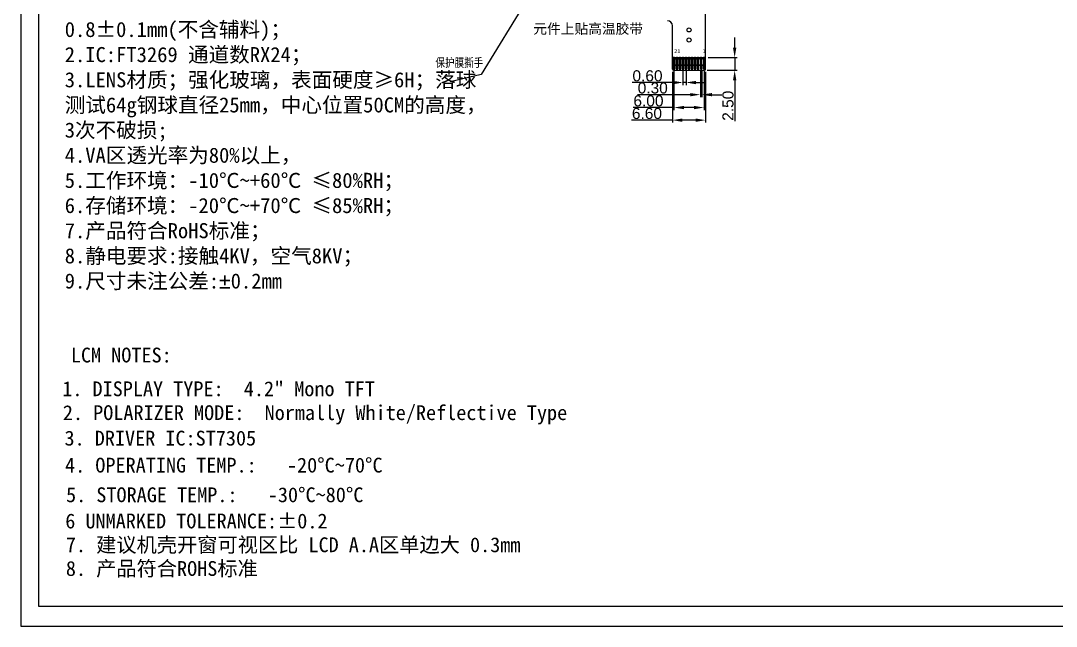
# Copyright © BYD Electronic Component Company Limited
# Model space of a CAD drawing. Header units: millimetres. Extents: x 1110 to 1572, y 290 to 593.
# Drawn here: x 1110.1 to 1315.9, y 290.1 to 410.5 of the extents above; entities that cross this region are included whole.
import ezdxf

# ---------------------------------------------------------------- set-up
doc = ezdxf.new("R2010")
doc.units = ezdxf.units.MM
for name, color, linetype in [('dim', 3, 'Continuous'), ('FPC', 30, 'Continuous'), ('Frame', 7, 'Continuous'), ('实体', 7, 'Continuous')]:
    doc.layers.add(name, color=color, linetype=linetype)
doc.layers.add('图框', color=7, linetype='Continuous', lineweight=0)
doc.styles.add('Arial', font='arial.ttf')
doc.styles.add('NOTE', font='ROMANS', dxfattribs={"bigfont": 'EXTFONT'})
doc.styles.get("Standard").update_dxf_attribs({"font": 'txt', "bigfont": 'gbcbig.shx'})
doc.styles.add('宋体', font='SimSun.ttf')
doc.dimstyles.new('STANDARD$7', dxfattribs={"dimtxt": 1.5, "dimasz": 1.25, "dimexe": 0.25, "dimexo": 0.25, "dimgap": 0.25, "dimtad": 3, "dimzin": 0, "dimdsep": 46, "dimtxsty": 'NOTE', "dimcen": 0.5, "dimclrd": 5, "dimclre": 5, "dimclrt": 5, "dimadec": 0, "dimazin": 0, "dimtfac": 1, "dimtmove": 0, "dimatfit": 1, "dimfxl": 1, "dimtolj": 1, "dimtzin": 0, "dimarcsym": 0})
doc.dimstyles.new('标注模版', dxfattribs={"dimtxt": 2.5, "dimasz": 2, "dimexe": 0.5, "dimexo": 0.5, "dimgap": 0.2, "dimtad": 1, "dimzin": 1, "dimdsep": 46, "dimtxsty": 'Arial', "dimcen": 1, "dimadec": 0, "dimazin": 0, "dimtp": 1.2, "dimtm": 1.2, "dimtfac": 1, "dimtmove": 0, "dimatfit": 3, "dimfxl": 1, "dimtolj": 1, "dimarcsym": 0})

# ---------------------------------------------------------------- blocks, each defined once
blk = doc.blocks.new('*D78')
at = {"layer": 'Defpoints', "color": 0, "transparency": 16777216}
for p in [(1239.61, 400.87), (1246.21, 400.87), (1246.21, 390.74)]:
    blk.add_point(p, dxfattribs=at)
at = {"layer": 'dim', "color": 0, "lineweight": -2, "transparency": 16777216}
for p, q in [((1239.61, 400.37), (1239.61, 390.24)), ((1246.21, 400.37), (1246.21, 390.24)), ((1239.61, 390.74), (1231.49, 390.74)), ((1244.21, 390.74), (1241.61, 390.74))]:
    blk.add_line(p, q, dxfattribs=at)
at = {"layer": 'dim', "color": 0, "transparency": 16777216}
for points in [[(1241.61, 391.07), (1241.61, 390.4), (1239.61, 390.74)], [(1244.21, 391.07), (1244.21, 390.4), (1246.21, 390.74)]]:
    blk.add_solid(points, dxfattribs=at)
at = {"layer": 'dim', "color": 0, "transparency": 16777216, "insert": (1234.55, 392.06), "char_height": 2.2, "attachment_point": 5, "style": 'Arial'}
blk.add_mtext('\\A1;6.60', dxfattribs=at)
blk = doc.blocks.new('*D75')
at = {"layer": 'Defpoints', "color": 0, "transparency": 16777216}
for p in [(1241.71, 400.97), (1242.31, 400.97), (1241.71, 398.22)]:
    blk.add_point(p, dxfattribs=at)
at = {"layer": 'dim', "color": 0, "lineweight": -2, "transparency": 16777216}
for p, q in [((1241.71, 400.47), (1241.71, 397.72)), ((1242.31, 400.47), (1242.31, 397.72)), ((1239.71, 398.22), (1231.6, 398.22)), ((1242.31, 398.22), (1241.71, 398.22)), ((1244.31, 398.22), (1246.31, 398.22))]:
    blk.add_line(p, q, dxfattribs=at)
at = {"layer": 'dim', "color": 0, "transparency": 16777216}
for points in [[(1239.71, 398.55), (1239.71, 397.88), (1241.71, 398.22)], [(1244.31, 398.55), (1244.31, 397.88), (1242.31, 398.22)]]:
    blk.add_solid(points, dxfattribs=at)
at = {"layer": 'dim', "color": 0, "transparency": 16777216, "insert": (1234.66, 399.54), "char_height": 2.2, "attachment_point": 5, "style": 'Arial'}
blk.add_mtext('\\A1;0.60', dxfattribs=at)
blk = doc.blocks.new('*D76')
at = {"layer": 'Defpoints', "color": 0, "transparency": 16777216}
for p in [(1245.16, 400.97), (1245.46, 400.97), (1245.46, 395.8)]:
    blk.add_point(p, dxfattribs=at)
at = {"layer": 'dim', "color": 0, "lineweight": -2, "transparency": 16777216}
for p, q in [((1245.16, 400.47), (1245.16, 395.3)), ((1245.46, 400.47), (1245.46, 395.3)), ((1243.16, 395.8), (1232.65, 395.8)), ((1245.46, 395.8), (1245.16, 395.8)), ((1247.46, 395.8), (1249.46, 395.8))]:
    blk.add_line(p, q, dxfattribs=at)
at = {"layer": 'dim', "color": 0, "transparency": 16777216}
for points in [[(1243.16, 396.13), (1243.16, 395.47), (1245.16, 395.8)], [(1247.46, 396.13), (1247.46, 395.47), (1245.46, 395.8)]]:
    blk.add_solid(points, dxfattribs=at)
at = {"layer": 'dim', "color": 0, "transparency": 16777216, "insert": (1235.7, 397.12), "char_height": 2.2, "attachment_point": 5, "style": 'Arial'}
blk.add_mtext('\\A1;0.30', dxfattribs=at)
blk = doc.blocks.new('*D77')
at = {"layer": 'Defpoints', "color": 0, "transparency": 16777216}
for p in [(1239.91, 400.97), (1245.91, 400.97), (1245.91, 393.24)]:
    blk.add_point(p, dxfattribs=at)
at = {"layer": 'dim', "color": 0, "lineweight": -2, "transparency": 16777216}
for p, q in [((1239.91, 400.47), (1239.91, 392.74)), ((1245.91, 400.47), (1245.91, 392.74)), ((1239.91, 393.24), (1231.79, 393.24)), ((1243.91, 393.24), (1241.91, 393.24))]:
    blk.add_line(p, q, dxfattribs=at)
at = {"layer": 'dim', "color": 0, "transparency": 16777216}
for points in [[(1241.91, 393.57), (1241.91, 392.91), (1239.91, 393.24)], [(1243.91, 393.57), (1243.91, 392.91), (1245.91, 393.24)]]:
    blk.add_solid(points, dxfattribs=at)
at = {"layer": 'dim', "color": 0, "transparency": 16777216, "insert": (1234.85, 394.56), "char_height": 2.2, "attachment_point": 5, "style": 'Arial'}
blk.add_mtext('\\A1;6.00', dxfattribs=at)
blk = doc.blocks.new('*D88')
at = {"layer": 'Defpoints', "color": 0, "transparency": 16777216}
for p in [(1246.21, 403.17), (1251.98, 403.17), (1246.01, 400.67)]:
    blk.add_point(p, dxfattribs=at)
at = {"layer": 'dim', "color": 0, "lineweight": -2, "transparency": 16777216}
for p, q in [((1251.98, 405.17), (1251.98, 407.17)), ((1246.71, 403.17), (1252.48, 403.17)), ((1251.98, 403.17), (1251.98, 400.67)), ((1246.51, 400.67), (1252.48, 400.67)), ((1251.98, 398.67), (1251.98, 390.53))]:
    blk.add_line(p, q, dxfattribs=at)
at = {"layer": 'dim', "color": 0, "transparency": 16777216}
for points in [[(1251.65, 405.17), (1252.31, 405.17), (1251.98, 403.17)], [(1251.65, 398.67), (1252.31, 398.67), (1251.98, 400.67)]]:
    blk.add_solid(points, dxfattribs=at)
at = {"layer": 'dim', "color": 0, "transparency": 16777216, "insert": (1250.66, 393.6), "char_height": 2.2, "attachment_point": 5, "rotation": 90, "style": 'Arial'}
blk.add_mtext('\\A1;2.50', dxfattribs=at)

msp = doc.modelspace()

# ---------------------------------------------------------------- linework, layer by layer
at = {"color": 30, "linetype": 'Continuous'}
msp.add_arc((1238.61, 409.511), 1, 359.99999, 89.99999, dxfattribs=at)
at = {"layer": 'dim', "color": 30}
for p, q in [((1246.21, 400.872), (1246.21, 413.172)), ((1239.61, 400.872), (1239.61, 409.511)), ((1239.61, 403.172), (1246.21, 403.172)), ((1240.01, 403.172), (1239.76, 403.172)), ((1240.11, 403.172), (1240.31, 403.172)), ((1240.61, 403.172), (1240.41, 403.172)), ((1240.71, 403.172), (1240.91, 403.172)), ((1241.21, 403.172), (1241.01, 403.172)), ((1241.31, 403.172), (1241.51, 403.172)), ((1241.81, 403.172), (1241.61, 403.172)), ((1241.91, 403.172), (1242.11, 403.172)), ((1242.41, 403.172), (1242.21, 403.172)), ((1242.51, 403.172), (1242.71, 403.172)), ((1243.01, 403.172), (1242.81, 403.172)), ((1243.11, 403.172), (1243.31, 403.172)), ((1243.61, 403.172), (1243.41, 403.172)), ((1243.71, 403.172), (1243.91, 403.172)), ((1244.21, 403.172), (1244.01, 403.172)), ((1244.31, 403.172), (1244.51, 403.172)), ((1244.81, 403.172), (1244.61, 403.172)), ((1244.91, 403.172), (1245.11, 403.172)), ((1245.41, 403.172), (1245.21, 403.172)), ((1245.51, 403.172), (1245.71, 403.172)), ((1246.06, 403.172), (1245.81, 403.172)), ((1239.81, 400.672), (1246.01, 400.672)), ((1239.81, 400.672), (1246.01, 400.672))]:
    msp.add_line(p, q, dxfattribs=at)
at = {"layer": 'dim', "color": 2}
for p, q in [((1239.76, 403.172), (1239.76, 400.972)), ((1239.96, 402.772), (1240.01, 402.922)), ((1239.96, 401.772), (1239.96, 402.772)), ((1240.06, 401.672), (1239.96, 401.772)), ((1240.01, 402.922), (1240.01, 403.172)), ((1240.11, 402.922), (1240.06, 402.772)), ((1240.06, 401.772), (1240.06, 402.772)), ((1240.06, 401.772), (1240.16, 401.672)), ((1240.06, 400.972), (1240.06, 401.672)), ((1240.11, 402.922), (1240.11, 403.172)), ((1240.16, 401.672), (1240.26, 401.672)), ((1240.36, 401.772), (1240.26, 401.672)), ((1240.31, 403.172), (1240.31, 402.922)), ((1240.31, 402.922), (1240.36, 402.772)), ((1240.36, 402.772), (1240.36, 401.772)), ((1240.46, 401.772), (1240.36, 401.672)), ((1240.36, 401.672), (1240.36, 400.972)), ((1240.41, 403.172), (1240.41, 402.922)), ((1240.41, 402.922), (1240.46, 402.772)), ((1240.46, 402.772), (1240.46, 401.772)), ((1240.56, 402.772), (1240.61, 402.922)), ((1240.56, 401.772), (1240.56, 402.772)), ((1240.66, 401.672), (1240.56, 401.772)), ((1240.61, 402.922), (1240.61, 403.172)), ((1240.71, 402.922), (1240.66, 402.772)), ((1240.66, 401.772), (1240.66, 402.772)), ((1240.66, 401.772), (1240.76, 401.672)), ((1240.66, 400.972), (1240.66, 401.672)), ((1240.71, 402.922), (1240.71, 403.172)), ((1240.76, 401.672), (1240.86, 401.672)), ((1240.96, 401.772), (1240.86, 401.672)), ((1240.91, 403.172), (1240.91, 402.922)), ((1240.91, 402.922), (1240.96, 402.772)), ((1240.96, 402.772), (1240.96, 401.772)), ((1241.06, 401.772), (1240.96, 401.672)), ((1240.96, 401.672), (1240.96, 400.972)), ((1241.01, 403.172), (1241.01, 402.922)), ((1241.01, 402.922), (1241.06, 402.772)), ((1241.06, 402.772), (1241.06, 401.772)), ((1241.16, 402.772), (1241.21, 402.922)), ((1241.16, 401.772), (1241.16, 402.772)), ((1241.26, 401.672), (1241.16, 401.772)), ((1241.21, 402.922), (1241.21, 403.172)), ((1241.31, 402.922), (1241.26, 402.772)), ((1241.26, 401.772), (1241.26, 402.772)), ((1241.26, 401.772), (1241.36, 401.672)), ((1241.26, 400.972), (1241.26, 401.672)), ((1241.31, 402.922), (1241.31, 403.172)), ((1241.36, 401.672), (1241.46, 401.672)), ((1241.56, 401.772), (1241.46, 401.672)), ((1241.51, 403.172), (1241.51, 402.922)), ((1241.51, 402.922), (1241.56, 402.772)), ((1241.56, 402.772), (1241.56, 401.772)), ((1241.66, 401.772), (1241.56, 401.672)), ((1241.56, 401.672), (1241.56, 400.972)), ((1241.61, 403.172), (1241.61, 402.922)), ((1241.61, 402.922), (1241.66, 402.772)), ((1241.66, 402.772), (1241.66, 401.772)), ((1241.76, 402.772), (1241.81, 402.922)), ((1241.76, 401.772), (1241.76, 402.772)), ((1241.86, 401.672), (1241.76, 401.772)), ((1241.81, 402.922), (1241.81, 403.172)), ((1241.91, 402.922), (1241.86, 402.772)), ((1241.86, 401.772), (1241.86, 402.772)), ((1241.86, 401.772), (1241.96, 401.672)), ((1241.86, 400.972), (1241.86, 401.672)), ((1241.91, 402.922), (1241.91, 403.172)), ((1241.96, 401.672), (1242.06, 401.672)), ((1242.16, 401.772), (1242.06, 401.672)), ((1242.11, 403.172), (1242.11, 402.922)), ((1242.11, 402.922), (1242.16, 402.772)), ((1242.16, 402.772), (1242.16, 401.772)), ((1242.26, 401.772), (1242.16, 401.672)), ((1242.16, 401.672), (1242.16, 400.972)), ((1242.21, 403.172), (1242.21, 402.922)), ((1242.21, 402.922), (1242.26, 402.772)), ((1242.26, 402.772), (1242.26, 401.772)), ((1242.36, 402.772), (1242.41, 402.922)), ((1242.36, 401.772), (1242.36, 402.772)), ((1242.46, 401.672), (1242.36, 401.772)), ((1242.41, 402.922), (1242.41, 403.172)), ((1242.51, 402.922), (1242.46, 402.772)), ((1242.46, 401.772), (1242.46, 402.772)), ((1242.46, 401.772), (1242.56, 401.672)), ((1242.46, 400.972), (1242.46, 401.672)), ((1242.51, 402.922), (1242.51, 403.172)), ((1242.56, 401.672), (1242.66, 401.672)), ((1242.76, 401.772), (1242.66, 401.672)), ((1242.71, 403.172), (1242.71, 402.922)), ((1242.71, 402.922), (1242.76, 402.772)), ((1242.76, 402.772), (1242.76, 401.772)), ((1242.86, 401.772), (1242.76, 401.672)), ((1242.76, 401.672), (1242.76, 400.972)), ((1242.81, 403.172), (1242.81, 402.922)), ((1242.81, 402.922), (1242.86, 402.772)), ((1242.86, 402.772), (1242.86, 401.772)), ((1242.96, 402.772), (1243.01, 402.922)), ((1242.96, 401.772), (1242.96, 402.772)), ((1243.06, 401.672), (1242.96, 401.772)), ((1243.01, 402.922), (1243.01, 403.172)), ((1243.11, 402.922), (1243.06, 402.772)), ((1243.06, 401.772), (1243.06, 402.772)), ((1243.06, 401.772), (1243.16, 401.672)), ((1243.06, 400.972), (1243.06, 401.672)), ((1243.11, 402.922), (1243.11, 403.172)), ((1243.16, 401.672), (1243.26, 401.672)), ((1243.36, 401.772), (1243.26, 401.672)), ((1243.31, 403.172), (1243.31, 402.922)), ((1243.31, 402.922), (1243.36, 402.772)), ((1243.36, 402.772), (1243.36, 401.772)), ((1243.46, 401.772), (1243.36, 401.672)), ((1243.36, 401.672), (1243.36, 400.972)), ((1243.41, 403.172), (1243.41, 402.922)), ((1243.41, 402.922), (1243.46, 402.772)), ((1243.46, 402.772), (1243.46, 401.772)), ((1243.56, 402.772), (1243.61, 402.922)), ((1243.56, 401.772), (1243.56, 402.772)), ((1243.66, 401.672), (1243.56, 401.772)), ((1243.61, 402.922), (1243.61, 403.172)), ((1243.71, 402.922), (1243.66, 402.772)), ((1243.66, 401.772), (1243.66, 402.772)), ((1243.66, 401.772), (1243.76, 401.672)), ((1243.66, 400.972), (1243.66, 401.672)), ((1243.71, 402.922), (1243.71, 403.172)), ((1243.76, 401.672), (1243.86, 401.672)), ((1243.96, 401.772), (1243.86, 401.672)), ((1243.91, 403.172), (1243.91, 402.922)), ((1243.91, 402.922), (1243.96, 402.772)), ((1243.96, 402.772), (1243.96, 401.772)), ((1244.06, 401.772), (1243.96, 401.672)), ((1243.96, 401.672), (1243.96, 400.972)), ((1244.01, 403.172), (1244.01, 402.922)), ((1244.01, 402.922), (1244.06, 402.772)), ((1244.06, 402.772), (1244.06, 401.772)), ((1244.16, 402.772), (1244.21, 402.922)), ((1244.16, 401.772), (1244.16, 402.772)), ((1244.26, 401.672), (1244.16, 401.772)), ((1244.21, 402.922), (1244.21, 403.172)), ((1244.31, 402.922), (1244.26, 402.772)), ((1244.26, 401.772), (1244.26, 402.772)), ((1244.26, 401.772), (1244.36, 401.672)), ((1244.26, 400.972), (1244.26, 401.672)), ((1244.31, 402.922), (1244.31, 403.172)), ((1244.36, 401.672), (1244.46, 401.672)), ((1244.56, 401.772), (1244.46, 401.672)), ((1244.51, 403.172), (1244.51, 402.922)), ((1244.51, 402.922), (1244.56, 402.772)), ((1244.56, 402.772), (1244.56, 401.772)), ((1244.66, 401.772), (1244.56, 401.672)), ((1244.56, 401.672), (1244.56, 400.972)), ((1244.61, 403.172), (1244.61, 402.922)), ((1244.61, 402.922), (1244.66, 402.772)), ((1244.66, 402.772), (1244.66, 401.772)), ((1244.76, 402.772), (1244.81, 402.922)), ((1244.76, 401.772), (1244.76, 402.772)), ((1244.86, 401.672), (1244.76, 401.772)), ((1244.81, 402.922), (1244.81, 403.172)), ((1244.91, 402.922), (1244.86, 402.772)), ((1244.86, 401.772), (1244.86, 402.772)), ((1244.86, 401.772), (1244.96, 401.672)), ((1244.86, 400.972), (1244.86, 401.672)), ((1244.91, 402.922), (1244.91, 403.172)), ((1244.96, 401.672), (1245.06, 401.672)), ((1245.16, 401.772), (1245.06, 401.672)), ((1245.11, 403.172), (1245.11, 402.922)), ((1245.11, 402.922), (1245.16, 402.772)), ((1245.16, 402.772), (1245.16, 401.772)), ((1245.26, 401.772), (1245.16, 401.672)), ((1245.16, 401.672), (1245.16, 400.972)), ((1245.21, 403.172), (1245.21, 402.922)), ((1245.21, 402.922), (1245.26, 402.772)), ((1245.26, 402.772), (1245.26, 401.772)), ((1245.36, 402.772), (1245.41, 402.922)), ((1245.36, 401.772), (1245.36, 402.772)), ((1245.46, 401.672), (1245.36, 401.772)), ((1245.41, 402.922), (1245.41, 403.172)), ((1245.51, 402.922), (1245.46, 402.772)), ((1245.46, 401.772), (1245.46, 402.772)), ((1245.46, 401.772), (1245.56, 401.672)), ((1245.46, 400.972), (1245.46, 401.672)), ((1245.51, 402.922), (1245.51, 403.172)), ((1245.56, 401.672), (1245.66, 401.672)), ((1245.76, 401.772), (1245.66, 401.672)), ((1245.71, 403.172), (1245.71, 402.922)), ((1245.71, 402.922), (1245.76, 402.772)), ((1245.76, 402.772), (1245.76, 401.772)), ((1245.86, 401.772), (1245.76, 401.672)), ((1245.76, 401.672), (1245.86, 401.772)), ((1245.76, 401.672), (1245.76, 400.972)), ((1245.76, 400.972), (1245.76, 401.672)), ((1245.81, 403.172), (1245.81, 402.922)), ((1245.81, 402.922), (1245.86, 402.772)), ((1245.86, 402.772), (1245.81, 402.922)), ((1245.81, 402.922), (1245.86, 402.772)), ((1245.86, 402.772), (1245.86, 401.772)), ((1245.86, 401.772), (1245.86, 402.772)), ((1246.06, 400.972), (1246.06, 403.172)), ((1239.76, 400.972), (1240.06, 400.972)), ((1240.36, 400.972), (1240.66, 400.972)), ((1240.96, 400.972), (1241.26, 400.972)), ((1241.56, 400.972), (1241.86, 400.972)), ((1242.16, 400.972), (1242.46, 400.972)), ((1242.76, 400.972), (1243.06, 400.972)), ((1243.36, 400.972), (1243.66, 400.972)), ((1243.96, 400.972), (1244.26, 400.972)), ((1244.56, 400.972), (1244.86, 400.972)), ((1245.16, 400.972), (1245.46, 400.972)), ((1245.76, 400.972), (1246.06, 400.972)), ((1245.76, 400.972), (1246.06, 400.972)), ((1246.06, 400.972), (1245.76, 400.972))]:
    msp.add_line(p, q, dxfattribs=at)
at = {"layer": 'dim', "color": 30}
for centre, start, end in [((1239.81, 400.872), 180, 270), ((1239.81, 400.872), 180, 270), ((1246.01, 400.872), 270, 360), ((1246.01, 400.872), 270, 0)]:
    msp.add_arc(centre, 0.2, start, end, dxfattribs=at)
at = {"layer": 'FPC'}
for centre in [(1242.91, 408.673), (1242.91, 406.673)]:
    msp.add_circle(centre, 0.4, dxfattribs=at)
at = {"layer": 'Frame', "color": 7}
for p, q in [((1110.116, 593.188), (1110.116, 290.096)), ((1113.716, 294.06), (1113.716, 589.224)), ((1567.655, 294.06), (1113.716, 294.06)), ((1110.116, 290.096), (1571.62, 290.096))]:
    msp.add_line(p, q, dxfattribs=at)

# ---------------------------------------------------------------- texts
at = {"color": 7, "insert": (1118.816, 328.983), "char_height": 2.94613, "width": 79.28187, "attachment_point": 1, "style": '宋体'}
msp.add_mtext('3. {\\C1;DRIVER IC:ST7305}', dxfattribs=at)
at = {"layer": 'dim', "char_height": 2, "width": 60.26775, "attachment_point": 1}
for s, insert in [('{\\fSimSun|b0|i0|c134|p2;元件上贴高温胶带}', (1211.968, 409.912)), ('保护膜撕手', (1192.526, 403.12))]:
    msp.add_mtext(s, dxfattribs=dict(at, insert=insert))
at = {"layer": 'dim', "color": 7, "char_height": 0.8, "width": 1.07428, "attachment_point": 1}
for s, insert in [('{\\fSimSun|b0|i0|c134|p2;21}', (1239.945, 404.865)), ('{\\fSimSun|b0|i0|c134|p2;1}', (1245.578, 404.865))]:
    msp.add_mtext(s, dxfattribs=dict(at, insert=insert))
at = {"layer": '图框', "style": '宋体'}
for s, height, p in [('LCM NOTES:', 2.9461, (1120.081, 342.555)), ('1. DISPLAY TYPE:  4.2" Mono TFT', 2.94613, (1118.37, 335.85)), ('2. POLARIZER MODE:  Normally White/Reflective Type  ', 2.94613, (1118.495, 331.104)), ('4. OPERATING TEMP.:   -20%%DC~70%%DC', 2.94613, (1118.928, 320.669)), ('5. STORAGE TEMP.:   -30%%DC~80%%DC', 2.94613, (1119.126, 314.774)), ('6 UNMARKED TOLERANCE:%%P0.2', 2.94613, (1118.971, 309.564)), ('7. 建议机壳开窗可视区比 LCD A.A区单边大 0.3mm', 2.94613, (1119.085, 304.834))]:
    msp.add_text(s, height=height, dxfattribs=at).set_placement(p)
at = {"layer": '图框', "attachment_point": 1, "style": '宋体'}
for s, insert, char_height, width in [('{\\C4;TP 技术要求：\\P1.结构：LENS+OCA+FILM\\fArial|b0|i0|c134|p34; \\fSimSun|b0|i0|c134|p2;总厚度：0.8%%P0.1mm(不含辅料)；\\P2.IC:\\C1;FT3269\\C4; 通道数RX24；\\P3.LENS材质；强化玻璃，表面硬度≥6H；落球测试64g钢球直径25mm，中心位置50CM的高度，3次不破损;\\P4.VA区透光率为80%以上，\\P5.工作环境：-10℃~+60℃ ≤80%RH；\\P6.存储环境：-20℃~+70℃ ≤85%RH；\\P7.产品符合RoHS标准；\\P8.静电要求:接触4KV，空气8KV；\\P9.尺寸未注公差:\\fArial|b0|i0|c0|p34;%%P\\fSimSun|b0|i0|c134|p2;0.2mm}', (1118.864, 420.271), 3, 84.30716), ('8. 产品符合ROHS标准', (1119.089, 303.063), 2.94613, 79.28187)]:
    msp.add_mtext(s, dxfattribs=dict(at, insert=insert, char_height=char_height, width=width))

# ---------------------------------------------------------------- dimensions: what is measured, and where the dimension line sits
at = {"layer": 'dim'}
dim = msp.add_linear_dim(base=(1251.981, 403.172), p1=(1246.01, 400.672), p2=(1246.21, 403.172), angle=270, dimstyle='标注模版', override={"dimtxt": 2.2, "dimtp": 0.1, "dimtm": 0.1}, dxfattribs=at)
dim.commit()
dim.dimension.update_dxf_attribs({"geometry": '*D88', "text_midpoint": (1251.981, 393.6), "dimtype": 160})
for base, p1, p2, picture, middle in [((1246.21, 390.736), (1239.61, 400.872), (1246.21, 400.872), '*D78', (1234.551, 390.736)), ((1241.71, 398.217), (1242.31, 400.972), (1241.71, 400.972), '*D75', (1234.657, 398.217)), ((1245.91, 393.239), (1239.91, 400.972), (1245.91, 400.972), '*D77', (1234.851, 393.239)), ((1245.46, 395.801), (1245.16, 400.972), (1245.46, 400.972), '*D76', (1235.701, 395.801))]:
    dim = msp.add_linear_dim(base=base, p1=p1, p2=p2, dimstyle='标注模版', override={"dimtxt": 2.2, "dimtp": 0.1, "dimtm": 0.1}, dxfattribs=at)
    dim.commit()
    dim.dimension.update_dxf_attribs({"geometry": picture, "text_midpoint": middle, "dimtype": 160})

# ---------------------------------------------------------------- leaders
at = {"layer": '实体', "color": 3}
msp.add_leader([(1215.029, 421.872), (1201.591, 399.83), (1195.437, 398.382)], dimstyle='STANDARD$7', override={"dimasz": 2.5, "dimtad": 0, "dimtih": 1, "dimtoh": 1, "dimdec": 4, "dimcen": 5.0292, "dimclrd": 3, "dimtdec": 4, "dimfxl": 1.25}, dxfattribs=at)

doc.saveas('drawing.dxf')
